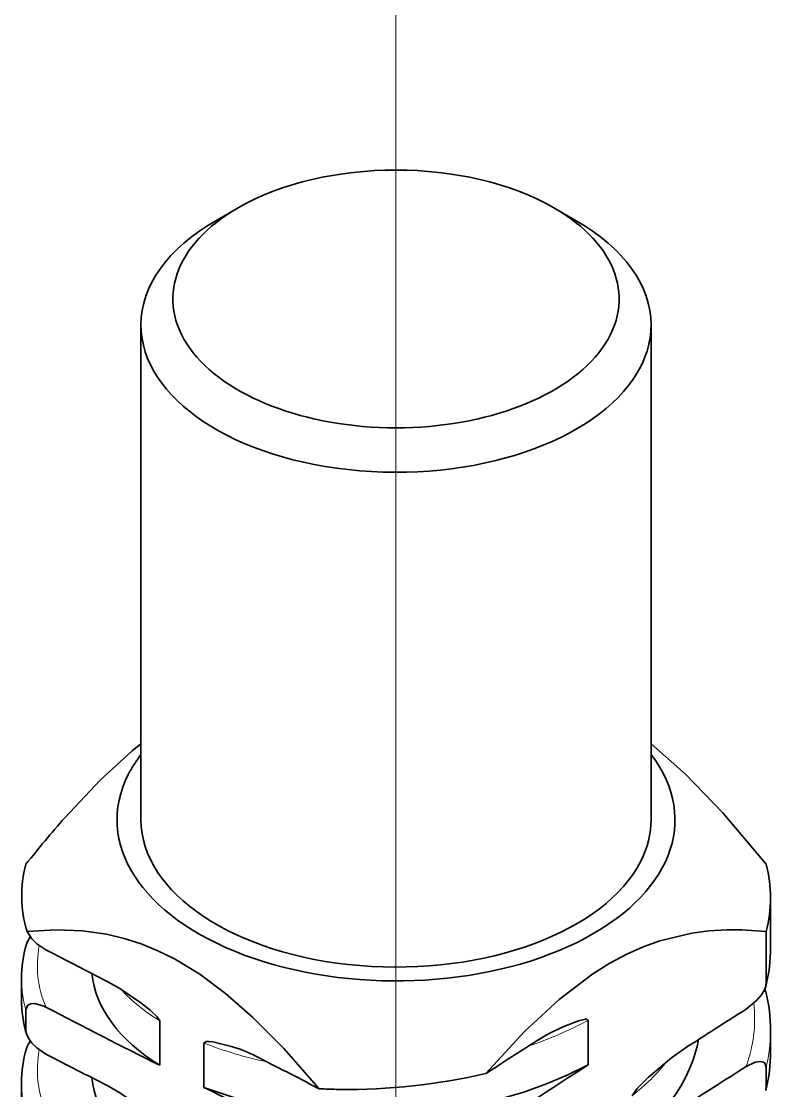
# Model space of a CAD drawing. Extents: x 0 to 420, y 0 to 297.
# Drawn here: x 257.529 to 259.879, y 166.913 to 170.265 of the extents above; entities that cross this region are included whole.
import ezdxf

# ---------------------------------------------------------------- set-up
doc = ezdxf.new("R2010")
doc.units = 0
doc.linetypes.add('DASHDOT', pattern=[18.5, 12, -3, 0.5, -3])

msp = doc.modelspace()

# ---------------------------------------------------------------- linework, layer by layer
at = {"color": 1, "linetype": 'DASHDOT', "lineweight": 13}
msp.add_line((258.7042, 269.0761), (258.7042, 121.995), dxfattribs=at)
at = {"color": 7, "lineweight": 35, "ltscale": 0.00204}
msp.add_line((258.2094, 169.6808), (258.1387, 169.64), dxfattribs=at)
at = {"color": 7, "lineweight": 35, "ltscale": 0.002041}
msp.add_line((259.1991, 169.6808), (259.2698, 169.6399), dxfattribs=at)
at = {"color": 7, "lineweight": 35, "ltscale": 0.038784}
msp.add_line((257.9042, 167.7619), (257.9042, 169.3133), dxfattribs=at)
at = {"color": 7, "lineweight": 35, "ltscale": 0.038783}
msp.add_line((259.5042, 167.7619), (259.5042, 169.3133), dxfattribs=at)
at = {"color": 7, "lineweight": 35, "ltscale": 0.003873}
msp.add_line((259.8792, 167.362), (259.8792, 167.517), dxfattribs=at)
at = {"color": 7, "lineweight": 35, "ltscale": 0.004076}
msp.add_line((259.8649, 167.2484), (259.8649, 167.4114), dxfattribs=at)
at = {"color": 7, "lineweight": 35, "ltscale": 0.001622}
for p, q in [((257.5292, 167.1988), (257.5292, 167.2637)), ((257.5435, 167.1013), (257.5435, 167.1662)), ((259.8792, 167.0354), (259.8792, 167.1003)), ((257.5292, 166.8722), (257.5292, 166.9371))]:
    msp.add_line(p, q, dxfattribs=at)
at = {"color": 7, "lineweight": 35, "ltscale": 0.003476}
msp.add_line((257.9633, 167.1312), (257.9632, 166.9921), dxfattribs=at)
at = {"color": 7, "lineweight": 35, "ltscale": 0.003479}
for p, q in [((259.3069, 167.133), (259.3068, 166.9939)), ((258.1017, 167.062), (258.1018, 166.9228))]:
    msp.add_line(p, q, dxfattribs=at)
at = {"color": 7, "lineweight": 35, "ltscale": 0.001623}
msp.add_line((259.8649, 166.9218), (259.8649, 166.9867), dxfattribs=at)
at = {"color": 7, "lineweight": 35, "ltscale": 0.000126243}
msp.add_line((258.4631, 166.9186), (258.4586, 166.9208), dxfattribs=at)
at = {"color": 7, "lineweight": 35}
for points in [[(257.6655, 167.7684), (257.7763, 167.8861), (257.8765, 167.9778), (257.9042, 168.0005)], [(259.8649, 167.6225), (259.7295, 167.7836), (259.6126, 167.9052), (259.5042, 168.0005)], [(257.5473, 167.4118), (257.6385, 167.4167), (257.7206, 167.4134), (257.7958, 167.4028), (257.8516, 167.3896), (257.9052, 167.3725), (257.9577, 167.3512), (258.0094, 167.3257), (258.0887, 167.2776), (258.1696, 167.2177), (258.2544, 167.1435), (258.3527, 167.0444), (258.4631, 166.9186)], [(259.743, 167.4165), (259.6859, 167.4132), (259.6321, 167.4063), (259.532, 167.3823), (259.4794, 167.3634), (259.428, 167.3406), (259.3751, 167.3123), (259.3221, 167.2793), (259.2158, 167.1986), (259.1075, 167.0982), (258.9863, 166.9668)], [(257.5473, 167.4118), (257.5624, 167.3884), (257.5777, 167.3734), (257.6064, 167.3541)], [(257.9042, 167.1875), (257.8381, 167.2329), (257.8006, 167.2541)], [(259.8637, 167.2393), (259.86, 167.2291), (259.8504, 167.2128), (259.8365, 167.196), (259.8021, 167.1679)], [(257.5435, 167.1662), (257.5485, 167.1798), (257.558, 167.1851), (257.5719, 167.1858), (257.5993, 167.1776), (257.6064, 167.1741)], [(257.9633, 167.1312), (257.9554, 167.1441), (257.9331, 167.1647), (257.9042, 167.1875)], [(259.3069, 167.133), (259.3021, 167.1368), (259.299, 167.1368), (259.2767, 167.1316), (259.2307, 167.114)], [(257.5452, 167.0909), (257.5513, 167.0772), (257.5624, 167.0618), (257.5777, 167.0468), (257.6064, 167.0275)], [(258.1017, 167.062), (258.1086, 167.0668), (258.117, 167.067), (258.1298, 167.0655), (258.1843, 167.0526)], [(259.4961, 166.9548), (259.5679, 167.0154), (259.6079, 167.0437)], [(259.3068, 166.9939), (259.2431, 166.9621), (259.1763, 166.9337), (259.1054, 166.9083), (259.0322, 166.8865), (258.8827, 166.8542), (258.7295, 166.8363), (258.5757, 166.8328), (258.4504, 166.8406), (258.3283, 166.8583), (258.2113, 166.8857), (258.1018, 166.9228)], [(259.8649, 166.9867), (259.861, 166.9987), (259.8571, 167.0019), (259.846, 167.0044), (259.8308, 167.0018), (259.8021, 166.988)], [(259.445, 166.8968), (259.4604, 166.9196), (259.4961, 166.9548)], [(257.9042, 166.8609), (257.8381, 166.9063), (257.8006, 166.9275)]]:
    msp.add_lwpolyline(points, dxfattribs=at)
for centre, radius, start, end in [((260.4214, 165.3423), 3.6717, 138.6408, 141.6088), ((257.9011, 167.5234), 0.371, 164.5097, 197.5068), ((259.7631, 166.4446), 0.9721, 83.9885, 91.1877), ((257.6169, 167.3478), 0.0756, 141.8203, 161.6572), ((257.9048, 167.263), 0.3755, 163.2073, 179.9049), ((266.6997, 184.7782), 19.6542, 242.44066, 243.07731), ((259.384, 167.3626), 0.4953, 345.5936, 359.9394), ((259.8067, 167.2082), 0.0589, 14.6258, 22.9904), ((259.8281, 167.2489), 0.0369, 344.9961, 359.2224), ((259.384, 167.0998), 0.4953, 0.058, 14.4063), ((257.9047, 167.1994), 0.3755, 180.0928, 196.793), ((267.9235, 186.9651), 22.3187, 242.46669, 243.49498), ((272.0767, 147.7608), 22.9631, 122.31257, 122.88764), ((257.5803, 167.1019), 0.0368, 180.9035, 197.4459), ((259.4741, 166.5502), 0.614, 113.3478, 122.5216), ((257.6169, 167.0212), 0.0756, 141.8203, 161.6571), ((258.0444, 166.5804), 0.4924, 63.4563, 73.497), ((246.4234, 186.7328), 23.4205, 302.43928, 302.89773), ((257.9048, 166.9364), 0.3755, 163.2071, 179.9048), ((266.6997, 184.4516), 19.6542, 242.44066, 243.07731), ((249.4142, 149.6042), 19.5363, 62.42217, 63.06269), ((259.384, 167.036), 0.4953, 345.5936, 359.9394), ((244.7208, 189.2238), 26.588, 302.35548, 303.2706), ((274.2126, 144.2557), 26.9151, 122.37162, 123.27576), ((258.5539, 168.8006), 1.8842, 269.1373, 283.2669), ((248.0376, 146.7361), 22.5564, 62.48391, 63.5011), ((258.5476, 168.5705), 1.6541, 267.0698, 269.2341), ((259.8281, 166.9223), 0.0369, 344.9961, 359.2224)]:
    msp.add_arc(centre, radius, start, end, dxfattribs=at)
at = {"color": 7, "lineweight": 13}
for centre, radius, start, end in [((257.9057, 167.3046), 0.3264, 168.9338, 203.5423), ((259.417, 167.3626), 0.4622, 345.6982, 359.9352), ((257.8718, 167.2643), 0.3426, 180.104, 196.6311), ((258.2663, 167.6294), 0.583, 223.0314, 238.695), ((257.8718, 167.1994), 0.3426, 180.1038, 196.6311), ((259.3813, 167.1416), 0.4479, 339.9451, 5.7782), ((258.7315, 168.2092), 1.2204, 288.5393, 298.1342), ((259.417, 167.1009), 0.4622, 345.6982, 359.9352), ((258.541, 168.1782), 1.1996, 248.5171, 258.369), ((257.9057, 166.978), 0.3264, 168.9341, 203.5417), ((259.417, 167.036), 0.4622, 345.6982, 359.9352), ((259.0185, 167.4398), 0.6904, 308.1474, 320.9986), ((257.8718, 166.9377), 0.3426, 180.1039, 196.6311)]:
    msp.add_arc(centre, radius, start, end, dxfattribs=at)
at = {"color": 7, "lineweight": 35}
for centre, major_axis, ratio, start_param, end_param in [((258.7042, 169.3949), (0.7, 0), 0.57735, 0.7856, 2.355962), ((258.7042, 169.3949), (0.7, 0), 0.57735, 2.355962, 7.068785), ((258.7042, 169.3133), (0.8, 0), 0.57735, 2.355962, 3.141622), ((258.7042, 169.3133), (0.8, 0), 0.57735, 0.000029, 0.7856), ((258.7042, 169.3133), (0.8, 0), 0.57735, 3.141622, 5.997787), ((258.7042, 169.3133), (0.8, 0), 0.57735, 5.997787, 6.283214), ((258.7042, 167.7619), (0.875, 0), 0.57735, 2.856194, 6.700242), ((258.7042, 167.7619), (0.875, 0), 0.57735, 2.724536, 2.856194), ((258.7042, 167.7619), (0.8, 0), 0.57735, 3.141622, 5.997787), ((258.7042, 167.7619), (0.8, 0), 0.57735, 5.997787, 6.283214), ((258.7042, 167.517), (1.175, 0), 0.57735, 0, 0.156219), ((258.7042, 167.517), (1.175, 0), 0.57735, 6.126967, 6.283185), ((258.5991, 167.3057), (0.8499, 0.0017), 0.554529, 3.193202, 3.865926), ((258.5944, 167.1392), (1.0648, 0.003), 0.597984, 5.636213, 6.174101), ((258.5991, 166.9791), (0.8499, 0.0017), 0.554529, 3.193202, 3.865927)]:
    msp.add_ellipse(centre, major_axis=major_axis, ratio=ratio, start_param=start_param, end_param=end_param, dxfattribs=at)

doc.saveas('drawing.dxf')
